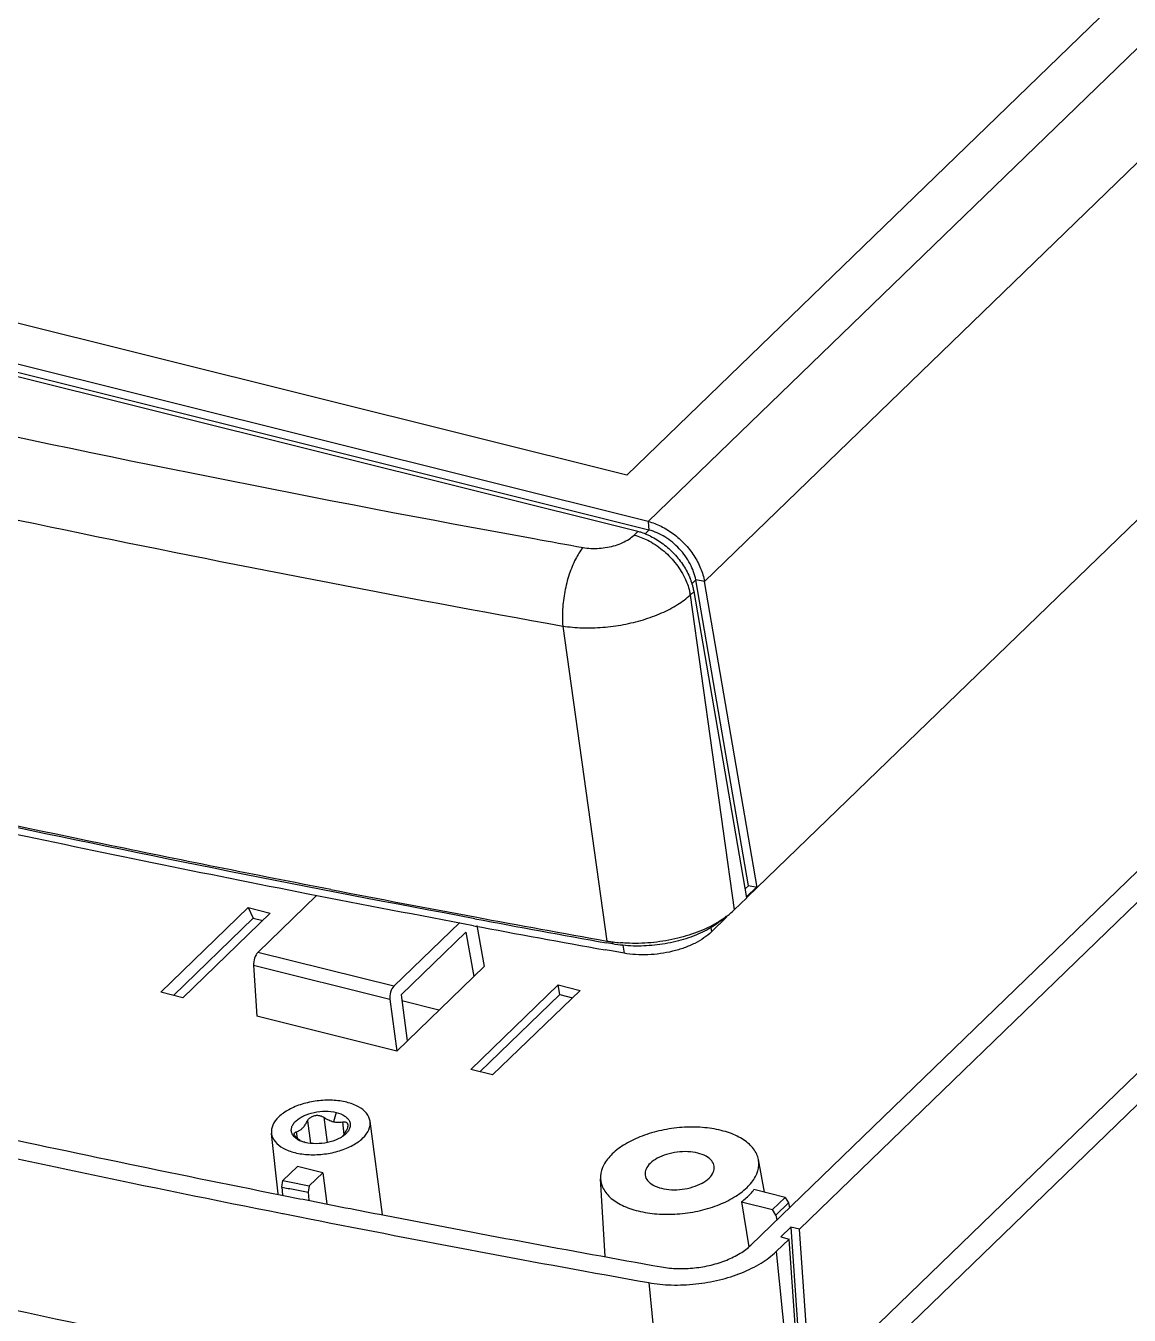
# Model space of a CAD drawing. Header units: millimetres. Extents: x 4625 to 5204, y 1432 to 1835.
# Drawn here: x 4898.3 to 4948.2, y 1486.9 to 1545.2 of the extents above; entities that cross this region are included whole.
import ezdxf

# ---------------------------------------------------------------- set-up
doc = ezdxf.new("R2010")
doc.units = ezdxf.units.MM

# ---------------------------------------------------------------- blocks, each defined once
blk = doc.blocks.new('*u21')
at = {"color": 7, "linetype": 'Continuous'}
for p, q in [((35.3, 86.823), (80.496, 130.542)), ((76.024, 129.591), (34.225, 89.157)), ((38.127, 83.812), (83.322, 127.531)), ((34.225, 89.157), (-82.17, 118.175)), ((34.778, 86.317), (-87.164, 116.719)), ((35.3, 86.823), (-86.641, 117.224)), ((35.338, 86.391), (-86.604, 116.792)), ((85.982, 112.139), (40.786, 68.42)), ((87.993, 96.429), (40.461, 50.45)), ((42.902, 51.263), (88.097, 94.982)), ((88.661, 86.923), (43.465, 43.203)), ((34.592, 86.137), (34.778, 86.317)), ((35.338, 86.391), (35.128, 86.188)), ((35.3, 86.823), (35.338, 86.391)), ((87.884, 84.602), (42.688, 40.882)), ((37.693, 83.882), (37.493, 83.688)), ((38.127, 83.812), (37.693, 83.882)), ((40.349, 68.512), (37.693, 83.882)), ((40.786, 68.42), (38.127, 83.812)), ((37.418, 83.127), (37.604, 83.306)), ((37.418, 83.127), (39.627, 67.299)), ((40.264, 67.914), (37.604, 83.306)), ((31.007, 81.566), (33.221, 65.737)), ((40.336, 68.515), (40.185, 68.369)), ((40.725, 68.433), (40.253, 67.976)), ((40.262, 67.917), (40.784, 68.422)), ((40.786, 68.42), (40.336, 68.515)), ((10.805, 63.162), (15.2, 67.414)), ((15.2, 67.414), (16.302, 67.139)), ((15.2, 67.414), (15.45, 66.89)), ((15.687, 65.168), (18.635, 68.019)), ((40.264, 67.914), (39.627, 67.299)), ((15.45, 66.89), (11.434, 63.005)), ((16.302, 67.139), (11.907, 62.887)), ((15.45, 66.89), (15.923, 66.772)), ((38.481, 66.194), (39.256, 66.944)), ((25.829, 66.671), (22.516, 63.466)), ((22.878, 63.038), (26.129, 66.183)), ((26.129, 66.183), (26.534, 63.952)), ((26.684, 66.51), (27.057, 64.458)), ((38.457, 66.422), (38.481, 66.194)), ((33.522, 65.589), (33.204, 65.646)), ((33.522, 65.589), (33.507, 65.708)), ((34.033, 65.528), (34.086, 65.123)), ((22.516, 63.466), (15.687, 65.168)), ((33.456, 65.236), (33.138, 65.293)), ((34.086, 65.123), (33.456, 65.236)), ((15.461, 64.516), (22.319, 62.806)), ((15.461, 64.516), (15.625, 61.96)), ((22.661, 60.206), (27.057, 64.458)), ((26.38, 59.279), (30.775, 63.531)), ((30.775, 63.531), (31.877, 63.256)), ((30.855, 63.049), (30.775, 63.531)), ((11.907, 62.887), (10.805, 63.162)), ((22.878, 63.038), (23.184, 60.712)), ((26.839, 59.164), (30.855, 63.049)), ((31.877, 63.256), (27.481, 59.004)), ((30.855, 63.049), (31.497, 62.889)), ((22.319, 62.806), (22.661, 60.206)), ((24.783, 62.258), (22.919, 62.723)), ((22.661, 60.206), (15.625, 61.96)), ((27.481, 59.004), (26.38, 59.279)), ((19.625, 57.12), (19.48, 56.657)), ((18.182, 56.702), (18.322, 55.578)), ((19.004, 56.878), (19.161, 55.612)), ((19.932, 56.647), (19.999, 56.015)), ((21.948, 51.986), (21.326, 56.676)), ((16.702, 53.027), (16.363, 56.071)), ((17.609, 56.148), (17.653, 55.828)), ((41.146, 53.109), (40.842, 54.75)), ((17.671, 54.406), (16.937, 53.696)), ((18.941, 54.09), (17.671, 54.406)), ((18.261, 53.432), (18.941, 54.09)), ((18.941, 54.09), (19.141, 52.529)), ((16.879, 53.373), (16.937, 53.696)), ((16.879, 53.373), (16.913, 52.984)), ((18.261, 53.432), (18.204, 53.109)), ((33.136, 49.889), (32.905, 53.781)), ((42.183, 52.851), (40.618, 53.241)), ((18.204, 53.109), (18.238, 52.713)), ((39.987, 52.63), (41.551, 52.24)), ((39.987, 52.63), (40.362, 50.37)), ((41.551, 52.24), (42.183, 52.851)), ((41.719, 51.965), (42.353, 52.578)), ((42.183, 52.851), (42.353, 52.578)), ((42.353, 52.578), (42.398, 52.324)), ((16.916, 52.043), (16.957, 52.035)), ((41.719, 51.965), (41.551, 52.24)), ((41.719, 51.965), (41.761, 51.708)), ((42.464, 51.355), (41.969, 50.876)), ((42.902, 51.263), (42.464, 51.355)), ((42.464, 51.355), (43.026, 43.317)), ((43.465, 43.203), (42.902, 51.263)), ((41.73, 50.129), (42.379, 50.757)), ((41.969, 50.876), (42.379, 50.757)), ((42.943, 42.698), (42.379, 50.757)), ((41.73, 50.129), (42.536, 42.304)), ((35.325, 48.568), (36.128, 40.743))]:
    blk.add_line(p, q, dxfattribs=at)
for centre, radius, start, end in [((202.419, 1034.339), 964.003, 257.708067, 259.670439), ((34.047, 83.39), 3.017, 72.1605, 75.97885), ((33.963, 83.134), 3.287, 66.90858, 72.13734), ((208.933, 1068.789), 999.063, 259.657178, 259.800744), ((33.872, 83.252), 2.973, 73.93737, 75.99492), ((33.857, 82.881), 3.561, 63.90353, 66.93664), ((34.212, 82.65), 3.458, 19.72379, 22.22565), ((34.473, 82.741), 3.182, 13.95853, 19.76816), ((34.614, 82.642), 2.846, 9.81113, 12.13078), ((34.757, 82.813), 2.889, 9.8293, 13.92665), ((207.608, 1039.9), 989.648, 259.034364, 259.461401), ((209.884, 1050.431), 1000.508, 259.443524, 259.828806), ((209.892, 1052.17), 1002.129, 259.461321, 259.845959), ((36.657, 70.421), 4.311, 306.69556, 309.61919), ((36.943, 70.078), 3.864, 309.59855, 314.00427), ((210.042, 1047.688), 998.196, 259.40577, 259.791946), ((34.488, 72.813), 7.188, 259.85113, 261.58691), ((34.518, 73.013), 7.391, 261.58246, 262.33084), ((34.559, 73.33), 7.711, 262.34575, 265.15267), ((203.509, 989.03), 954.484, 257.720175, 258.719535), ((203.719, 992.618), 958.946, 257.52958, 258.76691), ((17.865, 56.269), 0.512, 211.23658, 212.88087), ((17.456, 56.758), 0.629, 284.09708, 296.08379), ((18.27, 56.739), 1.138, 238.83388, 243.89046), ((19.58, 56.625), 0.779, 322.51824, 325.69244), ((18.316, 56.829), 1.239, 243.84331, 245.32927), ((18.351, 56.908), 1.325, 245.34812, 248.40313), ((18.501, 57.358), 1.8, 254.96436, 256.00464), ((208.142, 1011.969), 977.887, 258.79532, 259.029392), ((211.085, 1027.291), 993.489, 259.030943, 259.848168), ((210.289, 1025.808), 992.779, 258.848489, 259.84937)]:
    blk.add_arc(centre, radius, start, end, dxfattribs=at)
for centre, major_axis, ratio, start_param, end_param in [((15.724, 64.754), (0.136, 0.481), 0.469626, 0.679133, 2.215023), ((22.582, 63.044), (0.105, 0.489), 0.507162, 0.648308, 2.184197)]:
    blk.add_ellipse(centre, major_axis=major_axis, ratio=ratio, start_param=start_param, end_param=end_param, dxfattribs=at)
for points, start_tangent, end_tangent in [([(-88.377, 111.33), (-65.689, 104.271), (-42.371, 97.756), (-18.457, 91.794), (6.014, 86.395), (31.007, 81.566)], (0.950294, -0.311354), (0.984198, -0.177073)), ([(26.586, 66.856), (1.935, 71.779), (-28.804, 78.88), (-58.618, 86.875), (-86.611, 95.475)], (-0.983074, 0.183211), (-0.950344, 0.311201)), ([(19.357, 68.321), (7.878, 70.617), (-16.935, 76.083), (-41.175, 82.127), (-64.805, 88.737), (-86.6, 95.517)], (-0.98174, 0.190228), (-0.950503, 0.310716)), ([(26.521, 66.508), (18.215, 68.098), (2.546, 71.303), (-12.91, 74.735), (-28.146, 78.393), (-43.15, 82.274), (-57.915, 86.376), (-72.43, 90.697), (-86.688, 95.233)], (-0.982953, 0.183859), (-0.949998, 0.312254)), ([(35.3, 86.823), (35.946, 86.584), (36.57, 86.201), (37.132, 85.698), (37.598, 85.106), (37.936, 84.464), (38.127, 83.812)], (0.9703, -0.241905), (0.170266, -0.985398)), ([(37.693, 83.882), (37.408, 84.696), (36.864, 85.454), (36.14, 86.047), (35.338, 86.391)], (-0.170266, 0.985398), (-0.9703, 0.241905)), ([(32.027, 85.513), (32.418, 85.469), (32.832, 85.473), (33.249, 85.525), (33.65, 85.623), (34.018, 85.762), (34.337, 85.936), (34.592, 86.137)], (0.984213, -0.176987), (0.71889, 0.695124)), ([(34.695, 86.11), (35.365, 85.833), (36.096, 85.327), (36.717, 84.666), (37.171, 83.909), (37.396, 83.24)], (0.960989, -0.276587), (0.210011, -0.977699)), ([(35.423, 86.079), (36.047, 85.696), (36.61, 85.192), (37.075, 84.601), (37.414, 83.958)], (0.898168, -0.439653), (0.378087, -0.92577)), ([(32.027, 85.513), (31.649, 84.929), (31.333, 84.168), (31.109, 83.3), (30.997, 82.406), (31.007, 81.566)], (-0.641145, -0.767419), (0.091259, -0.995827)), ([(31.007, 81.566), (31.985, 81.479), (33.016, 81.505), (34.055, 81.642), (35.057, 81.886), (35.977, 82.225), (36.776, 82.645), (37.418, 83.127)], (0.988523, -0.151067), (0.738206, 0.674576)), ([(33.909, 41.144), (11.547, 45.477), (-12.543, 50.765), (-36.496, 56.701), (-60.715, 63.444), (-84.051, 70.705)], (-0.983867, 0.178903), (-0.950152, 0.311788)), ([(-82.626, 68.581), (-59.808, 61.474), (-36.36, 54.918), (-12.318, 48.924), (12.281, 43.501), (35.994, 38.909)], (0.950152, -0.311788), (0.984013, -0.178095)), ([(39.222, 66.979), (38.91, 66.711), (38.548, 66.462), (38.136, 66.234)], (-0.718749, -0.695269), (-0.894484, -0.4471)), ([(39.233, 66.965), (38.875, 66.722)], (-0.801578, -0.59789), (-0.850247, -0.526384)), ([(38.136, 66.234), (37.687, 66.032), (36.69, 65.713), (35.62, 65.528), (35.078, 65.489), (34.543, 65.486), (34.023, 65.52), (33.522, 65.589)], (-0.894484, -0.4471), (-0.98434, 0.176281)), ([(38.875, 66.722), (37.897, 66.232), (36.783, 65.877), (35.586, 65.669), (34.36, 65.621), (33.907, 65.647)], (-0.850247, -0.526384), (-0.9964, 0.084775)), ([(38.481, 66.194), (38.105, 65.89), (37.643, 65.62), (37.112, 65.394), (36.53, 65.219), (35.915, 65.102), (35.289, 65.046), (34.671, 65.053), (34.086, 65.123)], (-0.718749, -0.695269), (-0.98434, 0.176278)), ([(20.151, 57.63), (19.434, 57.731), (18.658, 57.698), (17.901, 57.536), (17.236, 57.258), (16.729, 56.894), (16.429, 56.477), (16.363, 56.07)], (-0.9703, 0.241905), (0.108153, -0.994134)), ([(17.427, 56.004), (17.4, 56.055), (17.363, 56.209), (17.381, 56.368), (17.455, 56.528), (17.582, 56.681), (17.759, 56.822), (17.977, 56.945), (18.503, 57.122), (19.082, 57.183), (19.625, 57.12)], (-0.5185, 0.855078), (0.9703, -0.241905)), ([(19.625, 57.12), (20.048, 56.942), (20.195, 56.818), (20.29, 56.677), (20.328, 56.523), (20.328, 56.472)], (0.9703, -0.241905), (-0.057811, -0.998328)), ([(21.326, 56.676), (21.325, 56.682), (21.146, 57.078), (20.742, 57.405), (20.151, 57.63)], (-0.130111, 0.991499), (-0.9703, 0.241905)), ([(17.539, 55.102), (18.257, 55.001), (19.032, 55.034), (19.79, 55.196), (20.454, 55.474), (20.961, 55.838), (21.262, 56.255), (21.326, 56.676)], (0.9703, -0.241905), (-0.130111, 0.991499)), ([(17.733, 56.193), (17.854, 56.27), (17.971, 56.384), (18.081, 56.532), (18.182, 56.702)], (0.897836, 0.440331), (0.480415, 0.877041)), ([(18.182, 56.702), (18.299, 56.846), (18.458, 56.941), (18.634, 56.978), (18.821, 56.959), (19.004, 56.878)], (0.480415, 0.877041), (0.839817, -0.54287)), ([(19.004, 56.878), (19.24, 56.744), (19.48, 56.657)], (0.839817, -0.54287), (0.9703, -0.241904)), ([(19.48, 56.657), (19.705, 56.627), (19.932, 56.647)], (0.9703, -0.241904), (0.98253, 0.186104)), ([(19.932, 56.647), (20.071, 56.647), (20.162, 56.598), (20.204, 56.506), (20.205, 56.496)], (0.98253, 0.186104), (0.119963, -0.992778)), ([(20.205, 56.496), (20.193, 56.376), (20.126, 56.217)], (0.119963, -0.992778), (-0.486034, -0.87394)), ([(20.328, 56.472), (20.309, 56.364), (20.235, 56.204), (20.223, 56.186)], (-0.057811, -0.998328), (-0.563368, -0.826206)), ([(38.972, 56.215), (38.024, 56.365), (36.999, 56.367), (35.966, 56.22), (34.995, 55.936), (34.152, 55.532), (33.496, 55.038), (33.07, 54.486), (32.905, 53.914), (32.906, 53.782)], (-0.9703, 0.241905), (0.0641, -0.997943)), ([(16.363, 56.07), (16.365, 56.05), (16.545, 55.654), (16.949, 55.327), (17.539, 55.102)], (0.108153, -0.994134), (0.9703, -0.241905)), ([(17.681, 55.765), (17.642, 55.79), (17.495, 55.914), (17.435, 55.992)], (-0.855193, 0.518309), (-0.542823, 0.839847)), ([(17.511, 56.028), (17.529, 56.101), (17.609, 56.148)], (-0.08954, 0.995983), (0.969792, 0.243933)), ([(17.554, 55.933), (17.511, 56.026), (17.511, 56.028)], (-0.593317, 0.804969), (-0.08954, 0.995983)), ([(17.65, 55.83), (17.554, 55.933)], (-0.754081, 0.656781), (-0.593317, 0.804969)), ([(17.804, 55.718), (17.65, 55.83)], (-0.842542, 0.53863), (-0.754081, 0.656781)), ([(19.793, 55.827), (19.713, 55.787), (19.187, 55.61), (18.609, 55.549), (18.065, 55.612)], (-0.881467, -0.472246), (-0.9703, 0.241905)), ([(20.047, 55.996), (19.932, 55.91), (19.793, 55.827)], (-0.768632, -0.639691), (-0.881467, -0.472246)), ([(20.126, 56.217), (20.019, 56.04), (19.906, 55.892)], (-0.486034, -0.87394), (-0.660241, -0.751053)), ([(20.198, 56.151), (20.109, 56.051), (20.047, 55.996)], (-0.608252, -0.793744), (-0.768632, -0.639691)), ([(40.84, 54.749), (40.754, 55.026), (40.385, 55.522), (39.777, 55.928), (38.972, 56.215)], (-0.183113, 0.983092), (-0.9703, 0.241905)), ([(18.034, 55.62), (17.864, 55.676)], (-0.965748, 0.259483), (-0.929645, 0.368456)), ([(37.796, 55.078), (37.294, 55.149), (36.751, 55.126), (36.221, 55.012), (35.756, 54.818), (35.401, 54.563), (35.191, 54.272), (35.145, 53.982)], (-0.9703, 0.241905), (0.119106, -0.992882)), ([(34.792, 52.172), (35.74, 52.022), (36.765, 52.021), (37.798, 52.167), (38.769, 52.452), (39.612, 52.855), (40.268, 53.35), (40.694, 53.902), (40.859, 54.473), (40.84, 54.749)], (0.9703, -0.241905), (-0.183113, 0.983092)), ([(38.619, 54.406), (38.618, 54.415), (38.492, 54.692), (38.209, 54.921), (37.796, 55.078)], (-0.119106, 0.992882), (-0.9703, 0.241905)), ([(35.145, 53.982), (35.146, 53.973), (35.271, 53.695), (35.555, 53.467), (35.968, 53.309)], (0.119106, -0.992882), (0.9703, -0.241905)), ([(35.968, 53.309), (36.47, 53.238), (37.013, 53.261), (37.543, 53.375), (38.008, 53.569), (38.363, 53.824), (38.573, 54.116), (38.619, 54.406)], (0.9703, -0.241905), (-0.119106, 0.992882)), ([(16.879, 53.373), (17.541, 53.241), (18.204, 53.109)], (0.980579, -0.196124), (0.980851, -0.194761)), ([(16.937, 53.696), (17.599, 53.563), (18.261, 53.432)], (0.980581, -0.196114), (0.980853, -0.194749)), ([(32.906, 53.782), (33.01, 53.361), (33.379, 52.865), (33.987, 52.459), (34.792, 52.172)], (0.0641, -0.997943), (0.9703, -0.241905)), ([(39.987, 52.63), (40.231, 52.825), (40.443, 53.029), (40.618, 53.241)], (0.808785, 0.588104), (0.591197, 0.806528)), ([(16.8, 52.985), (18.124, 52.722)], (0.980668, -0.195678), (0.980939, -0.194317)), ([(16.957, 52.035), (18.281, 51.773)], (0.980842, -0.194805), (0.98111, -0.193448)), ([(35.325, 48.568), (36.463, 48.452), (37.689, 48.5), (38.886, 48.708), (40, 49.063), (40.978, 49.553), (41.73, 50.129)], (0.98434, -0.176281), (0.718749, 0.695269)), ([(35.975, 49.356), (36.78, 49.275), (37.628, 49.308), (38.468, 49.454), (39.25, 49.704), (39.928, 50.043), (40.461, 50.45)], (0.984339, -0.176286), (0.718749, 0.695269))]:
    blk.add_spline(points, degree=3, dxfattribs=dict(at, start_tangent=start_tangent, end_tangent=end_tangent))

msp = doc.modelspace()

# ---------------------------------------------------------------- block references
at = {"xscale": 0.9, "yscale": 0.9, "zscale": 0.9}
msp.add_blockref('*u21', (4894.712, 1444.641), dxfattribs=at)

doc.saveas('drawing.dxf')
